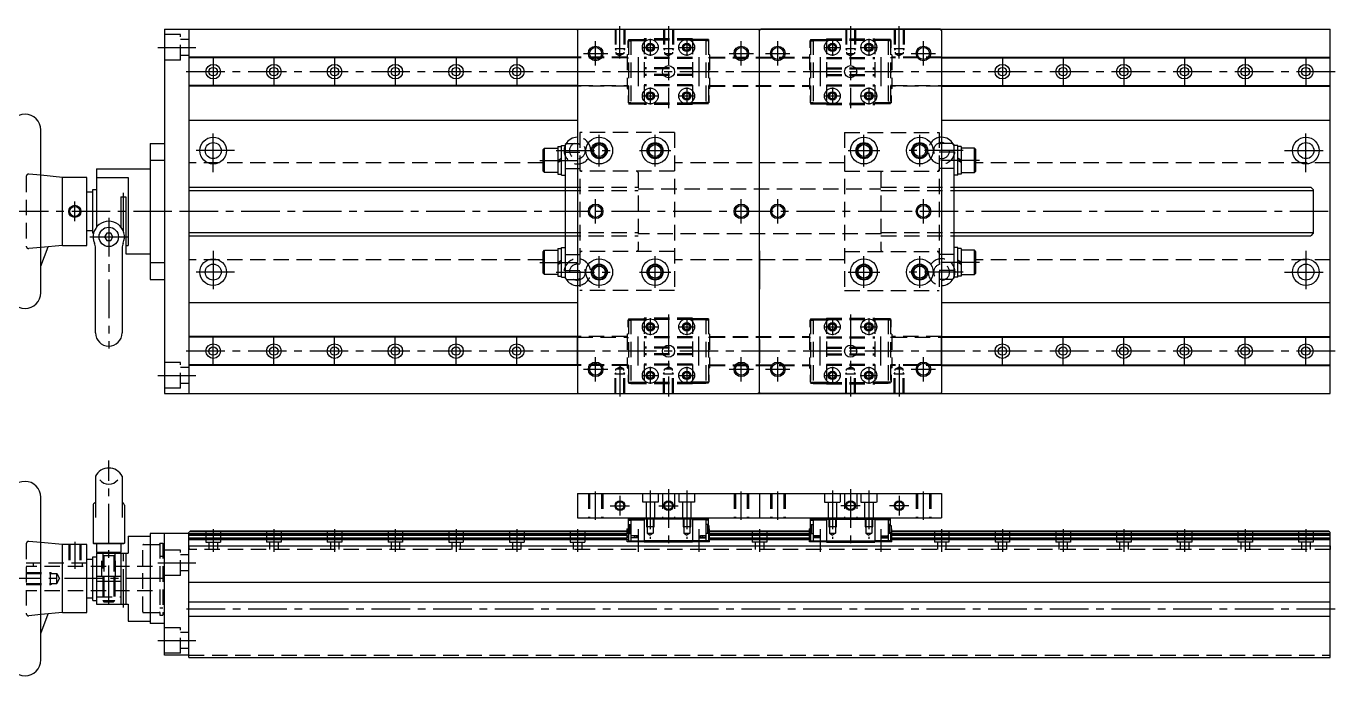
# Model space of a CAD drawing. Extents: x -2 to 820, y -8 to 277.
# Drawn here: x 281 to 820, y 10 to 277 of the extents above; entities that cross this region are included whole.
import ezdxf

# ---------------------------------------------------------------- set-up
doc = ezdxf.new("R2010")
doc.units = 0
doc.header["$LTSCALE"] = 0.5
doc.linetypes.add('CENTER', pattern=[50.8, 31.75, -6.35, 6.35, -6.35])
doc.linetypes.add('DASHED', pattern=[19.05, 12.7, -6.35])
for name, color, linetype in [('MSM_CENTER', 1, 'CENTER'), ('MSM_CONTINUOUS', 7, 'CONTINUOUS'), ('MSM_DASHED', 4, 'DASHED'), ('MSM_NARROW', 5, 'CONTINUOUS')]:
    doc.layers.add(name, color=color, linetype=linetype)

msp = doc.modelspace()

# ---------------------------------------------------------------- linework, layer by layer
at = {"layer": 'MSM_CENTER'}
for p, q in [((525.1, 264.01), (525.1, 277.34)), ((545.1, 277.34), (545.1, 243.64)), ((620.1, 277.34), (620.1, 243.64)), ((640.1, 264.01), (640.1, 277.34)), ((515.1, 261.14), (515.1, 271.14)), ((537.6, 272.14), (537.6, 265.14)), ((552.6, 272.14), (552.6, 265.14)), ((575.1, 261.14), (575.1, 271.14)), ((590.1, 261.14), (590.1, 271.14)), ((612.6, 272.14), (612.6, 265.14)), ((627.6, 272.14), (627.6, 265.14)), ((650.1, 261.14), (650.1, 271.14)), ((334.76, 268.64), (350.49, 268.64)), ((357.6, 264.64), (357.6, 252.64)), ((382.6, 264.64), (382.6, 252.64)), ((407.6, 264.64), (407.6, 252.64)), ((432.6, 264.64), (432.6, 252.64)), ((457.6, 264.64), (457.6, 252.64)), ((482.6, 264.64), (482.6, 252.64)), ((507.6, 264.64), (507.6, 252.64)), ((510.1, 266.14), (520.1, 266.14)), ((532.6, 264.64), (532.6, 252.64)), ((534.1, 268.64), (541.1, 268.64)), ((549.1, 268.64), (556.1, 268.64)), ((557.6, 264.64), (557.6, 252.64)), ((570.1, 266.14), (580.1, 266.14)), ((585.1, 266.14), (595.1, 266.14)), ((607.6, 264.64), (607.6, 252.64)), ((609.1, 268.64), (616.1, 268.64)), ((624.1, 268.64), (631.1, 268.64)), ((632.6, 264.64), (632.6, 252.64)), ((645.1, 266.14), (655.1, 266.14)), ((657.6, 264.64), (657.6, 252.64)), ((682.6, 264.64), (682.6, 252.64)), ((707.6, 264.64), (707.6, 252.64)), ((732.6, 264.64), (732.6, 252.64)), ((757.6, 264.64), (757.6, 252.64)), ((782.6, 264.64), (782.6, 252.64)), ((807.6, 264.64), (807.6, 252.64)), ((582.6, 253.84), (582.6, 263.44)), ((819.61, 258.64), (343.56, 258.64)), ((534.1, 248.64), (541.1, 248.64)), ((537.6, 252.14), (537.6, 245.14)), ((549.1, 248.64), (556.1, 248.64)), ((552.6, 252.14), (552.6, 245.14)), ((609.1, 248.64), (616.1, 248.64)), ((612.6, 252.14), (612.6, 245.14)), ((624.1, 248.64), (631.1, 248.64)), ((627.6, 252.14), (627.6, 245.14)), ((357.6, 217.34), (357.6, 234.94)), ((516.6, 219.64), (516.6, 232.64)), ((539.6, 219.64), (539.6, 232.64)), ((582.6, 217.34), (582.6, 234.94)), ((625.6, 219.64), (625.6, 232.64)), ((648.6, 219.64), (648.6, 232.64)), ((807.6, 217.34), (807.6, 234.94)), ((366.4, 226.14), (348.8, 226.14)), ((492.08, 222.14), (510.6, 222.14)), ((498.8, 226.14), (523.1, 226.14)), ((533.1, 226.14), (546.1, 226.14)), ((619.1, 226.14), (632.1, 226.14)), ((666.4, 226.14), (642.1, 226.14)), ((673.12, 222.14), (654.6, 222.14)), ((798.8, 226.14), (816.4, 226.14)), ((300.6, 197.14), (300.6, 205.14)), ((320.6, 192.99), (320.6, 208.81)), ((515.1, 196.14), (515.1, 206.14)), ((575.1, 196.14), (575.1, 206.14)), ((590.1, 196.14), (590.1, 206.14)), ((650.1, 196.14), (650.1, 206.14)), ((340.6, 201.14), (247.79, 201.14)), ((816.84, 201.14), (336.1, 201.14)), ((314.6, 198.47), (314.6, 144.76)), ((306.76, 190.64), (322.43, 190.64)), ((357.6, 184.94), (357.6, 167.34)), ((582.6, 184.94), (582.6, 167.34)), ((807.6, 184.94), (807.6, 167.34)), ((492.08, 180.14), (510.6, 180.14)), ((516.6, 169.64), (516.6, 182.64)), ((539.6, 169.64), (539.6, 182.64)), ((625.6, 169.64), (625.6, 182.64)), ((648.6, 169.64), (648.6, 182.64)), ((673.12, 180.14), (654.6, 180.14)), ((366.4, 176.14), (348.8, 176.14)), ((498.8, 176.14), (523.1, 176.14)), ((533.1, 176.14), (546.1, 176.14)), ((619.1, 176.14), (632.1, 176.14)), ((666.4, 176.14), (642.1, 176.14)), ((798.8, 176.14), (816.4, 176.14)), ((537.6, 157.14), (537.6, 150.14)), ((545.1, 158.64), (545.1, 124.93)), ((552.6, 157.14), (552.6, 150.14)), ((612.6, 157.14), (612.6, 150.14)), ((620.1, 158.64), (620.1, 124.93)), ((627.6, 157.14), (627.6, 150.14)), ((534.1, 153.64), (541.1, 153.64)), ((549.1, 153.64), (556.1, 153.64)), ((609.1, 153.64), (616.1, 153.64)), ((624.1, 153.64), (631.1, 153.64)), ((357.6, 137.64), (357.6, 149.64)), ((382.6, 137.64), (382.6, 149.64)), ((407.6, 137.64), (407.6, 149.64)), ((432.6, 137.64), (432.6, 149.64)), ((457.6, 137.64), (457.6, 149.64)), ((482.6, 137.64), (482.6, 149.64)), ((507.6, 137.64), (507.6, 149.64)), ((532.6, 137.64), (532.6, 149.64)), ((557.6, 137.64), (557.6, 149.64)), ((582.6, 148.44), (582.6, 138.84)), ((607.6, 137.64), (607.6, 149.64)), ((632.6, 137.64), (632.6, 149.64)), ((657.6, 137.64), (657.6, 149.64)), ((682.6, 137.64), (682.6, 149.64)), ((707.6, 137.64), (707.6, 149.64)), ((732.6, 137.64), (732.6, 149.64)), ((757.6, 137.64), (757.6, 149.64)), ((782.6, 137.64), (782.6, 149.64)), ((807.6, 137.64), (807.6, 149.64)), ((819.61, 143.64), (343.56, 143.64)), ((515.1, 131.14), (515.1, 141.14)), ((575.1, 131.14), (575.1, 141.14)), ((590.1, 131.14), (590.1, 141.14)), ((650.1, 131.14), (650.1, 141.14)), ((510.1, 136.14), (520.1, 136.14)), ((525.1, 138.27), (525.1, 124.93)), ((537.6, 137.14), (537.6, 130.14)), ((552.6, 137.14), (552.6, 130.14)), ((570.1, 136.14), (580.1, 136.14)), ((585.1, 136.14), (595.1, 136.14)), ((612.6, 137.14), (612.6, 130.14)), ((627.6, 137.14), (627.6, 130.14)), ((640.1, 138.27), (640.1, 124.93)), ((645.1, 136.14), (655.1, 136.14)), ((334.76, 133.64), (350.49, 133.64)), ((534.1, 133.64), (541.1, 133.64)), ((549.1, 133.64), (556.1, 133.64)), ((609.1, 133.64), (616.1, 133.64)), ((624.1, 133.64), (631.1, 133.64)), ((314.6, 39.5), (314.6, 98.6)), ((545.1, 86.75), (545.1, 63.5)), ((620.1, 86.75), (620.1, 63.5)), ((515.1, 74.12), (515.1, 85.88)), ((525.1, 84), (525.1, 76)), ((537.6, 86.23), (537.6, 66.42)), ((552.6, 86.23), (552.6, 66.42)), ((575.1, 74.12), (575.1, 85.88)), ((590.1, 74.12), (590.1, 85.88)), ((612.6, 86.23), (612.6, 66.42)), ((627.6, 86.23), (627.6, 66.42)), ((640.1, 84), (640.1, 76)), ((650.1, 74.12), (650.1, 85.88)), ((521.1, 80), (529.1, 80)), ((541.1, 80), (549.1, 80)), ((624.1, 80), (616.1, 80)), ((644.1, 80), (636.1, 80)), ((357.6, 70.32), (357.6, 60.98)), ((382.6, 70.32), (382.6, 60.98)), ((407.6, 70.32), (407.6, 60.98)), ((432.6, 70.32), (432.6, 60.98)), ((457.6, 70.32), (457.6, 60.98)), ((482.6, 70.32), (482.6, 60.98)), ((507.6, 70.32), (507.6, 60.98)), ((532.6, 70.32), (532.6, 60.98)), ((557.6, 70.32), (557.6, 60.98)), ((582.6, 70.32), (582.6, 60.98)), ((607.6, 70.32), (607.6, 60.98)), ((632.6, 70.32), (632.6, 60.98)), ((657.6, 70.32), (657.6, 60.98)), ((682.6, 70.32), (682.6, 60.98)), ((707.6, 70.32), (707.6, 60.98)), ((732.6, 70.32), (732.6, 60.98)), ((757.6, 70.32), (757.6, 60.98)), ((782.6, 70.32), (782.6, 60.98)), ((807.6, 70.32), (807.6, 60.98)), ((300.6, 65.11), (300.6, 53.98)), ((320.6, 38.07), (320.6, 61.95)), ((334.76, 56.5), (350.49, 56.5)), ((337.6, 50), (270.6, 50)), ((346.6, 37.5), (820.33, 37.5)), ((334.76, 24.5), (350.49, 24.5))]:
    msp.add_line(p, q, dxfattribs=at)
at = {"layer": 'MSM_CONTINUOUS'}
for p, q in [((337.6, 276.14), (817.6, 276.14)), ((337.6, 276.14), (337.6, 126.14)), ((347.6, 276.14), (347.6, 126.14)), ((507.6, 275.64), (508.1, 276.14)), ((507.6, 275.64), (507.6, 126.64)), ((508.1, 276.14), (582.1, 276.14)), ((582.6, 275.64), (582.1, 276.14)), ((582.6, 275.64), (583.1, 276.14)), ((582.6, 126.64), (582.6, 275.64)), ((657.1, 276.14), (583.1, 276.14)), ((657.6, 275.64), (657.1, 276.14)), ((657.6, 275.64), (657.6, 126.64)), ((817.6, 126.14), (817.6, 276.14)), ((507.6, 264.64), (347.6, 264.64)), ((657.6, 264.64), (817.6, 264.64)), ((507.6, 264.34), (347.6, 264.34)), ((657.6, 264.34), (817.6, 264.34)), ((507.6, 252.94), (347.6, 252.94)), ((507.6, 252.64), (347.6, 252.64)), ((657.6, 252.94), (817.6, 252.94)), ((657.6, 252.64), (817.6, 252.64)), ((347.6, 238.64), (507.6, 238.64)), ((657.6, 238.64), (817.6, 238.64)), ((286.6, 167.64), (286.6, 234.64)), ((331.6, 229.14), (337.6, 229.14)), ((331.6, 229.14), (331.6, 173.14)), ((493.5, 226.54), (494.1, 227.14)), ((494.1, 227.14), (499.5, 227.14)), ((494.1, 217.14), (494.1, 227.14)), ((499.5, 227.84), (501, 227.84)), ((499.5, 227.84), (499.5, 216.44)), ((501, 216.04), (501, 228.24)), ((501, 228.24), (502.6, 228.24)), ((503.1, 229.14), (502.6, 228.64)), ((502.6, 228.64), (502.6, 173.64)), ((503.1, 229.14), (507.6, 229.14)), ((662.1, 229.14), (657.6, 229.14)), ((662.1, 229.14), (662.6, 228.64)), ((662.6, 228.64), (662.6, 173.64)), ((664.2, 228.24), (662.6, 228.24)), ((664.2, 216.04), (664.2, 228.24)), ((665.7, 227.84), (664.2, 227.84)), ((665.7, 227.84), (665.7, 216.44)), ((671.1, 227.14), (665.7, 227.14)), ((671.7, 226.54), (671.1, 227.14)), ((671.1, 217.14), (671.1, 227.14)), ((331.6, 222.16), (337.6, 222.16)), ((493.5, 217.74), (493.5, 226.54)), ((499.5, 222.14), (501, 223)), ((499.5, 221.27), (501, 222.14)), ((665.7, 222.14), (664.2, 223)), ((665.7, 221.27), (664.2, 222.14)), ((671.7, 217.74), (671.7, 226.54)), ((295.6, 215.14), (286.6, 215.98)), ((309.6, 218.64), (309.6, 194.7)), ((309.6, 218.64), (331.6, 218.64)), ((494.1, 217.14), (493.5, 217.74)), ((499.5, 217.14), (494.1, 217.14)), ((499.5, 216.44), (501, 216.44)), ((501, 216.04), (502.6, 216.04)), ((664.2, 216.04), (662.6, 216.04)), ((665.7, 216.44), (664.2, 216.44)), ((665.7, 217.14), (671.1, 217.14)), ((671.1, 217.14), (671.7, 217.74)), ((295.6, 187.14), (295.6, 215.14)), ((305.6, 215.14), (295.6, 215.14)), ((305.6, 187.14), (305.6, 215.14)), ((309.6, 215.14), (322.6, 215.14)), ((322.6, 215.14), (322.6, 187.14)), ((347.6, 211.14), (502.6, 211.14)), ((662.6, 211.14), (809.6, 211.14)), ((809.6, 211.14), (810.6, 210.14)), ((305.6, 209.14), (308.1, 209.14)), ((308.1, 192.14), (308.1, 210.14)), ((308.1, 210.14), (309.6, 210.14)), ((319.6, 207.14), (319.6, 194.7)), ((319.6, 207.14), (321.6, 207.14)), ((321.6, 207.14), (321.6, 183.64)), ((810.6, 210.14), (810.6, 192.14)), ((308.1, 193.14), (305.6, 193.14)), ((308.1, 192.14), (308.33, 192.14)), ((313.73, 192.14), (312.86, 190.64)), ((312.86, 190.64), (313.73, 189.14)), ((315.46, 192.14), (313.73, 192.14)), ((313.73, 189.14), (315.46, 189.14)), ((316.33, 190.64), (315.46, 192.14)), ((315.46, 189.14), (316.33, 190.64)), ((347.6, 191.14), (502.6, 191.14)), ((662.6, 191.14), (809.6, 191.14)), ((810.6, 192.14), (809.6, 191.14)), ((295.6, 187.14), (286.6, 186.3)), ((286.6, 178.53), (289.6, 186.58)), ((295.6, 187.14), (305.6, 187.14)), ((309.09, 151.14), (309.09, 186.1)), ((320.1, 186.1), (320.1, 151.14)), ((321.6, 187.14), (322.6, 187.14)), ((321.6, 183.64), (331.6, 183.64)), ((493.5, 184.54), (494.1, 185.14)), ((493.5, 175.74), (493.5, 184.54)), ((494.1, 185.14), (499.5, 185.14)), ((494.1, 175.14), (494.1, 185.14)), ((499.5, 185.84), (501, 185.84)), ((499.5, 185.84), (499.5, 174.44)), ((501, 174.04), (501, 186.24)), ((501, 186.24), (502.6, 186.24)), ((664.2, 186.24), (662.6, 186.24)), ((664.2, 174.04), (664.2, 186.24)), ((665.7, 185.84), (664.2, 185.84)), ((665.7, 185.84), (665.7, 174.44)), ((671.1, 185.14), (665.7, 185.14)), ((671.7, 184.54), (671.1, 185.14)), ((671.1, 175.14), (671.1, 185.14)), ((671.7, 175.74), (671.7, 184.54)), ((331.6, 180.12), (337.6, 180.12)), ((499.5, 180.14), (501, 181)), ((499.5, 179.27), (501, 180.14)), ((665.7, 180.14), (664.2, 181)), ((665.7, 179.27), (664.2, 180.14)), ((331.6, 173.14), (337.6, 173.14)), ((494.1, 175.14), (493.5, 175.74)), ((499.5, 175.14), (494.1, 175.14)), ((499.5, 174.44), (501, 174.44)), ((501, 174.04), (502.6, 174.04)), ((503.1, 173.14), (502.6, 173.64)), ((503.1, 173.14), (507.6, 173.14)), ((662.1, 173.14), (657.6, 173.14)), ((662.1, 173.14), (662.6, 173.64)), ((664.2, 174.04), (662.6, 174.04)), ((665.7, 174.44), (664.2, 174.44)), ((665.7, 175.14), (671.1, 175.14)), ((671.1, 175.14), (671.7, 175.74)), ((347.6, 163.64), (507.6, 163.64)), ((657.6, 163.64), (817.6, 163.64)), ((507.6, 149.64), (347.6, 149.64)), ((507.6, 149.34), (347.6, 149.34)), ((657.6, 149.64), (817.6, 149.64)), ((657.6, 149.34), (817.6, 149.34)), ((507.6, 137.94), (347.6, 137.94)), ((507.6, 137.64), (347.6, 137.64)), ((657.6, 137.94), (817.6, 137.94)), ((657.6, 137.64), (817.6, 137.64)), ((337.6, 126.14), (817.6, 126.14)), ((507.6, 126.64), (508.1, 126.14)), ((508.1, 126.14), (582.1, 126.14)), ((582.6, 126.64), (582.1, 126.14)), ((582.6, 126.64), (583.1, 126.14)), ((657.1, 126.14), (583.1, 126.14)), ((657.6, 126.64), (657.1, 126.14)), ((309.09, 92.15), (309.09, 75.17)), ((320.1, 92.15), (320.1, 75.17)), ((286.6, 16.5), (286.6, 83.5)), ((308.88, 81.13), (309.09, 81.19)), ((320.31, 81.13), (320.1, 81.19)), ((507.6, 85), (507.6, 75)), ((507.6, 85), (657.6, 85)), ((582.6, 85), (582.6, 75)), ((657.6, 85), (657.6, 75)), ((308.15, 80.17), (308.15, 64.59)), ((321.04, 80.17), (321.04, 64.59)), ((507.6, 75), (657.6, 75)), ((528.15, 70.43), (528.45, 70.61)), ((528.15, 65.1), (528.15, 70.43)), ((528.45, 71.9), (528.45, 68.9)), ((529.05, 71.9), (528.45, 71.9)), ((528.65, 71.9), (528.65, 74.6)), ((528.65, 74.6), (529.65, 74.6)), ((528.65, 74.1), (529.65, 74.1)), ((528.65, 72.2), (529.65, 72.2)), ((529.05, 72.2), (529.05, 68.6)), ((529.65, 74.7), (529.65, 65.1)), ((529.65, 74.7), (535.15, 74.7)), ((529.65, 74.2), (535.15, 74.2)), ((535.15, 75), (535.15, 65)), ((555.05, 74.5), (535.15, 74.5)), ((555.05, 75), (555.05, 65)), ((560.55, 74.7), (555.05, 74.7)), ((560.55, 74.2), (555.05, 74.2)), ((560.55, 74.7), (560.55, 65.1)), ((561.55, 74.6), (560.55, 74.6)), ((561.55, 74.1), (560.55, 74.1)), ((561.55, 72.2), (560.55, 72.2)), ((561.15, 72.2), (561.15, 68.6)), ((561.75, 71.9), (561.15, 71.9)), ((561.55, 71.9), (561.55, 74.6)), ((561.75, 71.9), (561.75, 68.9)), ((562.05, 70.43), (561.75, 70.61)), ((562.05, 65.1), (562.05, 70.43)), ((603.15, 70.43), (603.45, 70.61)), ((603.15, 65.1), (603.15, 70.43)), ((603.45, 71.9), (604.05, 71.9)), ((603.45, 71.9), (603.45, 68.9)), ((603.65, 71.9), (603.65, 74.6)), ((603.65, 74.6), (604.65, 74.6)), ((603.65, 74.1), (604.65, 74.1)), ((603.65, 72.2), (604.65, 72.2)), ((604.05, 72.2), (604.05, 68.6)), ((604.65, 74.7), (604.65, 65.1)), ((604.65, 74.7), (610.15, 74.7)), ((604.65, 74.2), (610.15, 74.2)), ((610.15, 75), (610.15, 65)), ((610.15, 74.5), (630.05, 74.5)), ((630.05, 75), (630.05, 65)), ((635.55, 74.7), (630.05, 74.7)), ((635.55, 74.2), (630.05, 74.2)), ((635.55, 74.7), (635.55, 65.1)), ((636.55, 74.6), (635.55, 74.6)), ((636.55, 74.1), (635.55, 74.1)), ((636.55, 72.2), (635.55, 72.2)), ((636.15, 72.2), (636.15, 68.6)), ((636.15, 71.9), (636.75, 71.9)), ((636.55, 71.9), (636.55, 74.6)), ((636.75, 71.9), (636.75, 68.9)), ((637.05, 70.43), (636.75, 70.61)), ((637.05, 65.1), (637.05, 70.43)), ((295.6, 64), (286.6, 64.84)), ((322.6, 67.5), (331.6, 67.5)), ((322.6, 67.5), (322.6, 60.5)), ((331.6, 68.5), (331.6, 31.5)), ((347.6, 68.5), (331.6, 68.5)), ((337.6, 18.5), (337.6, 68.5)), ((348.1, 69.5), (347.6, 69)), ((347.6, 17.5), (347.6, 69)), ((528.15, 68.46), (347.6, 68.46)), ((528.15, 68.25), (347.6, 68.25)), ((528.15, 67.7), (347.6, 67.7)), ((528.15, 66.7), (347.6, 66.7)), ((528.15, 66.15), (347.6, 66.15)), ((528.15, 65.94), (347.6, 65.94)), ((528.15, 69.2), (347.8, 69.2)), ((528.15, 69.5), (348.1, 69.5)), ((528.15, 69.13), (528.45, 69.13)), ((528.65, 68.51), (528.15, 68.51)), ((528.65, 67.38), (528.15, 67.64)), ((528.65, 67.29), (528.15, 67.55)), ((528.65, 67.11), (528.15, 66.85)), ((528.65, 67.02), (528.15, 66.76)), ((528.65, 65.89), (528.15, 65.89)), ((535.15, 65.1), (528.15, 65.1)), ((528.45, 68.9), (529.05, 68.9)), ((528.65, 68.9), (528.65, 65.1)), ((528.65, 68.6), (529.65, 68.6)), ((528.65, 67.11), (528.65, 67.11)), ((528.65, 65.6), (535.15, 65.6)), ((532.35, 67.6), (529.65, 67.6)), ((532.35, 66.8), (529.65, 66.8)), ((531.85, 67.55), (530, 67.55)), ((530, 66.85), (531.85, 66.85)), ((530.45, 67.55), (530.45, 67.6)), ((530.45, 66.8), (530.45, 66.85)), ((530.91, 67.55), (530.91, 67.6)), ((530.91, 66.8), (530.91, 66.85)), ((531.05, 66.85), (531.05, 67.55)), ((531.85, 66.85), (531.85, 67.55)), ((532.35, 66.8), (532.35, 67.6)), ((555.05, 65.5), (535.15, 65.5)), ((555.05, 65), (535.15, 65)), ((561.55, 65.6), (555.05, 65.6)), ((562.05, 65.1), (555.05, 65.1)), ((557.85, 67.6), (560.55, 67.6)), ((557.85, 66.8), (557.85, 67.6)), ((557.85, 66.8), (560.55, 66.8)), ((560.2, 67.55), (558.35, 67.55)), ((558.35, 67.55), (558.35, 66.85)), ((558.35, 66.85), (560.2, 66.85)), ((559.15, 67.55), (559.15, 66.85)), ((559.29, 67.55), (559.29, 67.6)), ((559.29, 66.8), (559.29, 66.85)), ((559.75, 67.55), (559.75, 67.6)), ((559.75, 66.8), (559.75, 66.85)), ((561.55, 68.6), (560.55, 68.6)), ((561.15, 68.9), (561.75, 68.9)), ((561.55, 68.9), (561.55, 65.1)), ((561.55, 68.51), (562.05, 68.51)), ((561.55, 67.38), (562.05, 67.64)), ((561.55, 67.29), (562.05, 67.55)), ((561.55, 67.11), (562.05, 66.85)), ((561.55, 67.11), (561.55, 67.11)), ((561.55, 67.02), (562.05, 66.76)), ((561.55, 65.89), (562.05, 65.89)), ((562.05, 69.13), (561.75, 69.13)), ((603.15, 69.5), (562.05, 69.5)), ((603.15, 69.2), (562.05, 69.2)), ((603.15, 68.46), (562.05, 68.46)), ((603.15, 68.25), (562.05, 68.25)), ((603.15, 67.7), (562.05, 67.7)), ((603.15, 66.7), (562.05, 66.7)), ((603.15, 66.15), (562.05, 66.15)), ((603.15, 65.94), (562.05, 65.94)), ((603.15, 69.13), (603.45, 69.13)), ((603.65, 68.51), (603.15, 68.51)), ((603.65, 67.38), (603.15, 67.64)), ((603.65, 67.29), (603.15, 67.55)), ((603.65, 67.11), (603.15, 66.85)), ((603.65, 67.02), (603.15, 66.76)), ((603.65, 65.89), (603.15, 65.89)), ((610.15, 65.1), (603.15, 65.1)), ((604.05, 68.9), (603.45, 68.9)), ((603.65, 68.9), (603.65, 65.1)), ((603.65, 68.6), (604.65, 68.6)), ((603.65, 67.11), (603.65, 67.11)), ((603.65, 65.6), (610.15, 65.6)), ((607.35, 67.6), (604.65, 67.6)), ((607.35, 66.8), (604.65, 66.8)), ((605, 67.55), (606.85, 67.55)), ((606.85, 66.85), (605, 66.85)), ((605.45, 67.55), (605.45, 67.6)), ((605.45, 66.8), (605.45, 66.85)), ((605.91, 67.55), (605.91, 67.6)), ((605.91, 66.8), (605.91, 66.85)), ((606.05, 67.55), (606.05, 66.85)), ((606.85, 67.55), (606.85, 66.85)), ((607.35, 66.8), (607.35, 67.6)), ((610.15, 65.5), (630.05, 65.5)), ((610.15, 65), (630.05, 65)), ((636.55, 65.6), (630.05, 65.6)), ((637.05, 65.1), (630.05, 65.1)), ((632.85, 67.6), (635.55, 67.6)), ((632.85, 66.8), (632.85, 67.6)), ((632.85, 66.8), (635.55, 66.8)), ((633.35, 66.85), (633.35, 67.55)), ((633.35, 67.55), (635.2, 67.55)), ((635.2, 66.85), (633.35, 66.85)), ((634.15, 66.85), (634.15, 67.55)), ((634.29, 67.55), (634.29, 67.6)), ((634.29, 66.8), (634.29, 66.85)), ((634.75, 67.55), (634.75, 67.6)), ((634.75, 66.8), (634.75, 66.85)), ((636.55, 68.6), (635.55, 68.6)), ((636.75, 68.9), (636.15, 68.9)), ((636.55, 68.9), (636.55, 65.1)), ((636.55, 68.51), (637.05, 68.51)), ((636.55, 67.38), (637.05, 67.64)), ((636.55, 67.29), (637.05, 67.55)), ((636.55, 67.11), (636.55, 67.11)), ((636.55, 67.11), (637.05, 66.85)), ((636.55, 67.02), (637.05, 66.76)), ((636.55, 65.89), (637.05, 65.89)), ((637.05, 69.13), (636.75, 69.13)), ((817.1, 69.5), (637.05, 69.5)), ((817.4, 69.2), (637.05, 69.2)), ((817.6, 68.46), (637.05, 68.46)), ((817.6, 68.25), (637.05, 68.25)), ((817.6, 67.7), (637.05, 67.7)), ((817.6, 66.7), (637.05, 66.7)), ((817.6, 66.15), (637.05, 66.15)), ((817.6, 65.94), (637.05, 65.94)), ((817.1, 69.5), (817.6, 69)), ((817.6, 17.5), (817.6, 69)), ((295.6, 36), (295.6, 64)), ((305.6, 64), (295.6, 64)), ((305.6, 36), (305.6, 64)), ((308.15, 64.59), (308.35, 64.5)), ((308.15, 64.59), (321.04, 64.59)), ((308.35, 64.5), (320.84, 64.5)), ((309.6, 64.5), (309.6, 60.87)), ((309.6, 60.87), (319.6, 60.87)), ((309.96, 60.5), (309.6, 60.87)), ((309.6, 60.5), (309.6, 39.5)), ((309.6, 60.5), (322.6, 60.5)), ((319.23, 60.5), (319.6, 60.87)), ((319.6, 64.5), (319.6, 60.87)), ((319.6, 60.5), (319.6, 39.5)), ((321.04, 64.59), (320.84, 64.5)), ((321.6, 60.5), (321.6, 39.5)), ((347.6, 63.5), (817.6, 63.5)), ((305.6, 58), (308.1, 58)), ((308.1, 41), (308.1, 59)), ((308.1, 59), (309.6, 59)), ((309.6, 51), (319.6, 51)), ((309.6, 49), (319.6, 49)), ((312.1, 51), (312.1, 49)), ((317.1, 51), (317.1, 49)), ((347.6, 48.5), (817.6, 48.5)), ((308.1, 42), (305.6, 42)), ((308.1, 41), (309.6, 41)), ((309.6, 39.5), (322.6, 39.5)), ((322.6, 39.5), (322.6, 32.5)), ((347.6, 40.5), (817.6, 40.5)), ((295.6, 36), (286.6, 35.16)), ((286.6, 27.39), (289.6, 35.44)), ((295.6, 36), (305.6, 36)), ((322.6, 32.5), (331.6, 32.5)), ((347.6, 34.5), (817.6, 34.5)), ((337.6, 31.5), (331.6, 31.5)), ((347.6, 18.5), (337.6, 18.5)), ((347.6, 17.5), (817.6, 17.5))]:
    msp.add_line(p, q, dxfattribs=at)
for centre, radius in [((537.6, 268.64), 3.25), ((537.6, 268.64), 1.75), ((537.6, 268.64), 1.23), ((552.6, 268.64), 3.25), ((552.6, 268.64), 1.75), ((552.6, 268.64), 1.23), ((612.6, 268.64), 3.25), ((612.6, 268.64), 1.75), ((612.6, 268.64), 1.23), ((627.6, 268.64), 3.25), ((627.6, 268.64), 1.75), ((627.6, 268.64), 1.23), ((515.1, 266.14), 2.46), ((575.1, 266.14), 2.46), ((590.1, 266.14), 2.46), ((650.1, 266.14), 2.46), ((357.6, 258.64), 3), ((357.6, 258.64), 1.75), ((382.6, 258.64), 3), ((382.6, 258.64), 1.75), ((407.6, 258.64), 3), ((407.6, 258.64), 1.75), ((432.6, 258.64), 3), ((432.6, 258.64), 1.75), ((457.6, 258.64), 3), ((457.6, 258.64), 1.75), ((482.6, 258.64), 3), ((482.6, 258.64), 1.75), ((545.1, 258.64), 2.5), ((620.1, 258.64), 2.5), ((682.6, 258.64), 3), ((682.6, 258.64), 1.75), ((707.6, 258.64), 3), ((707.6, 258.64), 1.75), ((732.6, 258.64), 3), ((732.6, 258.64), 1.75), ((757.6, 258.64), 3), ((757.6, 258.64), 1.75), ((782.6, 258.64), 3), ((782.6, 258.64), 1.75), ((807.6, 258.64), 3), ((807.6, 258.64), 1.75), ((537.6, 248.64), 3.25), ((537.6, 248.64), 1.75), ((537.6, 248.64), 1.23), ((552.6, 248.64), 3.25), ((552.6, 248.64), 1.75), ((552.6, 248.64), 1.23), ((612.6, 248.64), 3.25), ((612.6, 248.64), 1.75), ((612.6, 248.64), 1.23), ((627.6, 248.64), 3.25), ((627.6, 248.64), 1.75), ((627.6, 248.64), 1.23), ((357.6, 226.14), 5.5), ((357.6, 226.14), 3.3), ((516.6, 226.14), 5.5), ((516.6, 226.14), 3.3), ((516.6, 226.14), 2.46), ((539.6, 226.14), 5.5), ((539.6, 226.14), 3.3), ((539.6, 226.14), 2.46), ((625.6, 226.14), 5.5), ((625.6, 226.14), 3.3), ((625.6, 226.14), 2.46), ((648.6, 226.14), 5.5), ((648.6, 226.14), 3.3), ((648.6, 226.14), 2.46), ((807.6, 226.14), 5.5), ((807.6, 226.14), 3.3), ((300.6, 201.14), 2.07), ((515.1, 201.14), 2.46), ((575.1, 201.14), 2.46), ((590.1, 201.14), 2.46), ((650.1, 201.14), 2.46), ((314.6, 190.64), 4), ((357.6, 176.14), 5.5), ((357.6, 176.14), 3.3), ((516.6, 176.14), 5.5), ((516.6, 176.14), 3.3), ((516.6, 176.14), 2.46), ((539.6, 176.14), 5.5), ((539.6, 176.14), 3.3), ((539.6, 176.14), 2.46), ((625.6, 176.14), 5.5), ((625.6, 176.14), 3.3), ((625.6, 176.14), 2.46), ((648.6, 176.14), 5.5), ((648.6, 176.14), 3.3), ((648.6, 176.14), 2.46), ((807.6, 176.14), 5.5), ((807.6, 176.14), 3.3), ((537.6, 153.64), 3.25), ((552.6, 153.64), 3.25), ((612.6, 153.64), 3.25), ((627.6, 153.64), 3.25), ((537.6, 153.64), 1.75), ((537.6, 153.64), 1.23), ((552.6, 153.64), 1.75), ((552.6, 153.64), 1.23), ((612.6, 153.64), 1.75), ((612.6, 153.64), 1.23), ((627.6, 153.64), 1.75), ((627.6, 153.64), 1.23), ((357.6, 143.64), 3), ((382.6, 143.64), 3), ((407.6, 143.64), 3), ((432.6, 143.64), 3), ((457.6, 143.64), 3), ((482.6, 143.64), 3), ((545.1, 143.64), 2.5), ((620.1, 143.64), 2.5), ((682.6, 143.64), 3), ((707.6, 143.64), 3), ((732.6, 143.64), 3), ((757.6, 143.64), 3), ((782.6, 143.64), 3), ((807.6, 143.64), 3), ((357.6, 143.64), 1.75), ((382.6, 143.64), 1.75), ((407.6, 143.64), 1.75), ((432.6, 143.64), 1.75), ((457.6, 143.64), 1.75), ((482.6, 143.64), 1.75), ((682.6, 143.64), 1.75), ((707.6, 143.64), 1.75), ((732.6, 143.64), 1.75), ((757.6, 143.64), 1.75), ((782.6, 143.64), 1.75), ((807.6, 143.64), 1.75), ((515.1, 136.14), 2.46), ((537.6, 133.64), 3.25), ((537.6, 133.64), 1.75), ((552.6, 133.64), 3.25), ((552.6, 133.64), 1.75), ((575.1, 136.14), 2.46), ((590.1, 136.14), 2.46), ((612.6, 133.64), 3.25), ((612.6, 133.64), 1.75), ((627.6, 133.64), 3.25), ((627.6, 133.64), 1.75), ((650.1, 136.14), 2.46), ((537.6, 133.64), 1.23), ((552.6, 133.64), 1.23), ((612.6, 133.64), 1.23), ((627.6, 133.64), 1.23), ((525.1, 80), 1.62), ((545.1, 80), 1.62), ((620.1, 80), 1.62), ((640.1, 80), 1.62)]:
    msp.add_circle(centre, radius, dxfattribs=at)
for centre, radius, start, end in [((280.1, 234.64), 6.5, 0, 180), ((507.6, 226.14), 5.5, 155.38, 157.5536), ((507.6, 226.14), 5.5, 90, 150.3695), ((657.6, 226.14), 5.5, 29.6305, 90), ((657.6, 226.14), 3.3, 65.38, 90), ((657.6, 226.14), 5.5, 22.4464, 24.62), ((314.6, 190.64), 6.44, 336.6341, 203.3659), ((304.09, 186.1), 5, 0, 23.3659), ((325.1, 186.1), 5, 156.6341, 180), ((507.6, 176.14), 5.5, 202.4464, 204.62), ((507.6, 176.14), 5.5, 209.6305, 270), ((507.6, 176.14), 3.3, 245.38, 270), ((657.6, 176.14), 5.5, 270, 330.3695), ((657.6, 176.14), 3.3, 270, 294.62), ((657.6, 176.14), 5.5, 335.38, 337.5536), ((280.1, 167.64), 6.5, 180, 0), ((314.6, 151.14), 5.5, 180, 0), ((314.6, 89.31), 6.2, 27.3186, 152.6814), ((280.1, 83.5), 6.5, 0, 180), ((314.6, 93.45), 4.6, 216.9899, 323.0101), ((309.15, 80.17), 1, 105.7247, 180), ((320.04, 80.17), 1, 0, 74.2753), ((530, 67.2), 0.35, 90, 270), ((560.2, 67.2), 0.35, 270, 90), ((605, 67.2), 0.35, 90, 270), ((635.2, 67.2), 0.35, 270, 90), ((280.1, 16.5), 6.5, 180, 0)]:
    msp.add_arc(centre, radius, start, end, dxfattribs=at)
at = {"layer": 'MSM_DASHED'}
for p, q in [((523.1, 276.14), (523.1, 268.14)), ((523.48, 276.14), (523.48, 266.07)), ((526.72, 276.14), (526.72, 266.07)), ((527.1, 276.14), (527.1, 268.14)), ((543.1, 276.14), (543.1, 268.14)), ((543.48, 276.14), (543.48, 266.07)), ((546.72, 276.14), (546.72, 266.07)), ((547.1, 276.14), (547.1, 268.14)), ((618.1, 276.14), (618.1, 268.14)), ((618.48, 276.14), (618.48, 266.07)), ((621.72, 276.14), (621.72, 266.07)), ((622.1, 276.14), (622.1, 268.14)), ((638.1, 276.14), (638.1, 268.14)), ((638.48, 276.14), (638.48, 266.07)), ((641.72, 276.14), (641.72, 266.07)), ((642.1, 276.14), (642.1, 268.14)), ((344.1, 273.89), (337.6, 273.89)), ((344.1, 263.39), (344.1, 273.89)), ((347.6, 271.94), (344.1, 271.94)), ((528.45, 268.44), (528.45, 271.44)), ((528.45, 271.44), (528.65, 271.44)), ((528.65, 271.89), (529.65, 271.89)), ((528.65, 271.89), (528.65, 245.39)), ((528.65, 271.39), (529.65, 271.39)), ((529.65, 271.94), (529.65, 245.34)), ((529.65, 271.94), (535.15, 271.94)), ((529.65, 271.44), (535.15, 271.44)), ((555.05, 272.14), (535.15, 272.14)), ((535.15, 272.14), (535.15, 245.14)), ((555.05, 271.64), (535.15, 271.64)), ((555.05, 272.14), (555.05, 245.14)), ((560.55, 271.94), (555.05, 271.94)), ((560.55, 271.44), (555.05, 271.44)), ((560.55, 271.94), (560.55, 245.34)), ((561.55, 271.89), (560.55, 271.89)), ((561.55, 271.39), (560.55, 271.39)), ((561.55, 271.89), (561.55, 245.39)), ((561.55, 271.44), (561.75, 271.44)), ((561.75, 268.44), (561.75, 271.44)), ((603.65, 271.44), (603.45, 271.44)), ((603.45, 268.44), (603.45, 271.44)), ((603.65, 271.89), (604.65, 271.89)), ((603.65, 271.89), (603.65, 245.39)), ((603.65, 271.39), (604.65, 271.39)), ((604.65, 271.94), (610.15, 271.94)), ((604.65, 271.94), (604.65, 245.34)), ((604.65, 271.44), (610.15, 271.44)), ((610.15, 272.14), (630.05, 272.14)), ((610.15, 272.14), (610.15, 245.14)), ((610.15, 271.64), (630.05, 271.64)), ((630.05, 272.14), (630.05, 245.14)), ((635.55, 271.94), (630.05, 271.94)), ((635.55, 271.44), (630.05, 271.44)), ((635.55, 271.94), (635.55, 245.34)), ((636.55, 271.89), (635.55, 271.89)), ((636.55, 271.39), (635.55, 271.39)), ((636.55, 271.89), (636.55, 245.39)), ((636.75, 271.44), (636.55, 271.44)), ((636.75, 268.44), (636.75, 271.44)), ((347.6, 265.34), (344.1, 265.34)), ((528.15, 264.64), (507.6, 264.64)), ((523.1, 268.14), (527.1, 268.14)), ((523.1, 268.14), (523.48, 267.48)), ((523.48, 266.07), (526.72, 266.07)), ((523.48, 266.07), (525.1, 265.14)), ((526.72, 266.07), (525.1, 265.14)), ((527.1, 268.14), (526.72, 267.48)), ((528.15, 265.57), (528.65, 265.87)), ((528.15, 265.57), (528.15, 251.71)), ((528.65, 268.44), (528.45, 268.44)), ((543.1, 268.14), (547.1, 268.14)), ((543.1, 268.14), (543.48, 267.48)), ((543.48, 266.07), (546.72, 266.07)), ((543.48, 266.07), (545.1, 265.14)), ((546.72, 266.07), (545.1, 265.14)), ((547.1, 268.14), (546.72, 267.48)), ((561.75, 268.44), (561.55, 268.44)), ((562.05, 265.57), (561.55, 265.87)), ((562.05, 265.57), (562.05, 251.71)), ((562.05, 264.64), (603.15, 264.64)), ((603.15, 265.57), (603.65, 265.87)), ((603.15, 265.57), (603.15, 251.71)), ((603.45, 268.44), (603.65, 268.44)), ((618.1, 268.14), (622.1, 268.14)), ((618.1, 268.14), (618.48, 267.48)), ((618.48, 266.07), (621.72, 266.07)), ((618.48, 266.07), (620.1, 265.14)), ((621.72, 266.07), (620.1, 265.14)), ((622.1, 268.14), (621.72, 267.48)), ((636.55, 268.44), (636.75, 268.44)), ((637.05, 265.57), (636.55, 265.87)), ((637.05, 265.57), (637.05, 251.71)), ((657.6, 264.64), (637.05, 264.64)), ((638.1, 268.14), (642.1, 268.14)), ((638.1, 268.14), (638.48, 267.48)), ((638.48, 266.07), (641.72, 266.07)), ((638.48, 266.07), (640.1, 265.14)), ((641.72, 266.07), (640.1, 265.14)), ((642.1, 268.14), (641.72, 267.48)), ((344.1, 263.39), (337.6, 263.39)), ((528.15, 264.34), (507.6, 264.34)), ((528.15, 264.27), (528.65, 264.27)), ((555.05, 264.44), (535.15, 264.44)), ((555.05, 264.04), (535.15, 264.04)), ((555.05, 260.24), (535.15, 260.24)), ((555.05, 259.84), (535.15, 259.84)), ((562.05, 264.27), (561.55, 264.27)), ((562.05, 264.34), (603.15, 264.34)), ((603.15, 264.27), (603.65, 264.27)), ((610.15, 264.44), (630.05, 264.44)), ((610.15, 264.04), (630.05, 264.04)), ((610.15, 260.24), (630.05, 260.24)), ((610.15, 259.84), (630.05, 259.84)), ((637.05, 264.27), (636.55, 264.27)), ((657.6, 264.34), (637.05, 264.34)), ((528.65, 258.64), (528.15, 258.64)), ((555.05, 257.44), (535.15, 257.44)), ((555.05, 257.04), (535.15, 257.04)), ((561.55, 258.64), (562.05, 258.64)), ((603.65, 258.64), (603.15, 258.64)), ((610.15, 257.44), (630.05, 257.44)), ((610.15, 257.04), (630.05, 257.04)), ((636.55, 258.64), (637.05, 258.64)), ((507.6, 252.94), (528.15, 252.94)), ((528.15, 252.64), (507.6, 252.64)), ((528.15, 253.01), (528.65, 253.01)), ((528.15, 251.71), (528.65, 251.41)), ((528.45, 248.84), (528.45, 245.84)), ((528.45, 248.84), (528.65, 248.84)), ((555.05, 253.24), (535.15, 253.24)), ((555.05, 252.84), (535.15, 252.84)), ((562.05, 253.01), (561.55, 253.01)), ((562.05, 251.71), (561.55, 251.41)), ((561.55, 248.84), (561.75, 248.84)), ((561.75, 248.84), (561.75, 245.84)), ((562.05, 252.94), (603.15, 252.94)), ((562.05, 252.64), (603.15, 252.64)), ((603.15, 253.01), (603.65, 253.01)), ((603.15, 251.71), (603.65, 251.41)), ((603.65, 248.84), (603.45, 248.84)), ((603.45, 248.84), (603.45, 245.84)), ((610.15, 253.24), (630.05, 253.24)), ((610.15, 252.84), (630.05, 252.84)), ((637.05, 253.01), (636.55, 253.01)), ((637.05, 251.71), (636.55, 251.41)), ((636.75, 248.84), (636.55, 248.84)), ((636.75, 248.84), (636.75, 245.84)), ((637.05, 252.94), (657.6, 252.94)), ((657.6, 252.64), (637.05, 252.64)), ((528.65, 245.84), (528.45, 245.84)), ((528.65, 245.89), (529.65, 245.89)), ((528.65, 245.39), (529.65, 245.39)), ((529.65, 245.84), (535.15, 245.84)), ((529.65, 245.34), (535.15, 245.34)), ((555.05, 245.64), (535.15, 245.64)), ((555.05, 245.14), (535.15, 245.14)), ((560.55, 245.84), (555.05, 245.84)), ((560.55, 245.34), (555.05, 245.34)), ((561.55, 245.89), (560.55, 245.89)), ((561.55, 245.39), (560.55, 245.39)), ((561.75, 245.84), (561.55, 245.84)), ((603.45, 245.84), (603.65, 245.84)), ((603.65, 245.89), (604.65, 245.89)), ((603.65, 245.39), (604.65, 245.39)), ((604.65, 245.84), (610.15, 245.84)), ((604.65, 245.34), (610.15, 245.34)), ((610.15, 245.64), (630.05, 245.64)), ((610.15, 245.14), (630.05, 245.14)), ((635.55, 245.84), (630.05, 245.84)), ((635.55, 245.34), (630.05, 245.34)), ((636.55, 245.89), (635.55, 245.89)), ((636.55, 245.39), (635.55, 245.39)), ((636.55, 245.84), (636.75, 245.84)), ((508.6, 233.64), (508.6, 168.64)), ((547.6, 233.64), (508.6, 233.64)), ((547.6, 233.64), (547.6, 168.64)), ((617.6, 233.64), (617.6, 168.64)), ((617.6, 233.64), (656.6, 233.64)), ((656.6, 233.64), (656.6, 168.64)), ((507.6, 229.14), (508.1, 229.14)), ((508.1, 229.14), (508.6, 228.64)), ((657.1, 229.14), (656.6, 228.64)), ((657.6, 229.14), (657.1, 229.14)), ((502.6, 225.44), (508.6, 225.44)), ((662.6, 225.44), (656.6, 225.44)), ((286.6, 215.98), (281.69, 216.44)), ((493.5, 221.14), (347.6, 221.14)), ((502.6, 218.84), (508.6, 218.84)), ((547.6, 217.64), (508.6, 217.64)), ((532.1, 217.64), (532.6, 217.14)), ((532.6, 217.14), (532.6, 185.14)), ((617.6, 221.14), (547.6, 221.14)), ((617.6, 217.64), (656.6, 217.64)), ((633.1, 217.64), (632.6, 217.14)), ((632.6, 217.14), (632.6, 185.14)), ((662.6, 218.84), (656.6, 218.84)), ((817.6, 221.14), (671.7, 221.14)), ((280.6, 215.44), (280.6, 186.84)), ((502.6, 211.14), (532.6, 211.14)), ((632.6, 211.14), (662.6, 211.14)), ((502.6, 209.78), (532.6, 209.78)), ((532.6, 210.39), (632.6, 210.39)), ((632.6, 209.78), (662.6, 209.78)), ((502.6, 192.49), (532.6, 192.49)), ((502.6, 191.14), (532.6, 191.14)), ((632.6, 191.89), (532.6, 191.89)), ((632.6, 192.49), (662.6, 192.49)), ((632.6, 191.14), (662.6, 191.14)), ((286.6, 186.3), (281.69, 185.84)), ((547.6, 184.64), (508.6, 184.64)), ((532.6, 185.14), (532.1, 184.64)), ((617.6, 184.64), (656.6, 184.64)), ((632.6, 185.14), (633.1, 184.64)), ((493.5, 181.14), (347.6, 181.14)), ((502.6, 183.44), (508.6, 183.44)), ((617.6, 181.14), (547.6, 181.14)), ((662.6, 183.44), (656.6, 183.44)), ((817.6, 181.14), (671.7, 181.14)), ((502.6, 176.84), (508.6, 176.84)), ((507.6, 173.14), (508.1, 173.14)), ((508.1, 173.14), (508.6, 173.64)), ((662.6, 176.84), (656.6, 176.84)), ((657.1, 173.14), (656.6, 173.64)), ((657.6, 173.14), (657.1, 173.14)), ((547.6, 168.64), (508.6, 168.64)), ((617.6, 168.64), (656.6, 168.64)), ((528.65, 156.89), (528.65, 130.39)), ((528.65, 156.89), (529.65, 156.89)), ((529.65, 156.94), (529.65, 130.34)), ((529.65, 156.94), (535.15, 156.94)), ((555.05, 157.14), (535.15, 157.14)), ((535.15, 157.14), (535.15, 130.14)), ((555.05, 156.64), (535.15, 156.64)), ((555.05, 157.14), (555.05, 130.14)), ((560.55, 156.94), (555.05, 156.94)), ((560.55, 156.94), (560.55, 130.34)), ((561.55, 156.89), (560.55, 156.89)), ((561.55, 156.89), (561.55, 130.39)), ((603.65, 156.89), (603.65, 130.39)), ((603.65, 156.89), (604.65, 156.89)), ((604.65, 156.94), (604.65, 130.34)), ((604.65, 156.94), (610.15, 156.94)), ((610.15, 157.14), (630.05, 157.14)), ((610.15, 157.14), (610.15, 130.14)), ((610.15, 156.64), (630.05, 156.64)), ((630.05, 157.14), (630.05, 130.14)), ((635.55, 156.94), (630.05, 156.94)), ((635.55, 156.94), (635.55, 130.34)), ((636.55, 156.89), (635.55, 156.89)), ((636.55, 156.89), (636.55, 130.39)), ((528.45, 153.44), (528.45, 156.44)), ((528.65, 156.44), (528.45, 156.44)), ((528.45, 153.44), (528.65, 153.44)), ((528.65, 156.39), (529.65, 156.39)), ((529.65, 156.44), (535.15, 156.44)), ((560.55, 156.44), (555.05, 156.44)), ((561.55, 156.39), (560.55, 156.39)), ((561.75, 156.44), (561.55, 156.44)), ((561.55, 153.44), (561.75, 153.44)), ((561.75, 153.44), (561.75, 156.44)), ((603.45, 156.44), (603.65, 156.44)), ((603.45, 153.44), (603.45, 156.44)), ((603.65, 153.44), (603.45, 153.44)), ((603.65, 156.39), (604.65, 156.39)), ((604.65, 156.44), (610.15, 156.44)), ((635.55, 156.44), (630.05, 156.44)), ((636.55, 156.39), (635.55, 156.39)), ((636.55, 156.44), (636.75, 156.44)), ((636.75, 153.44), (636.55, 153.44)), ((636.75, 153.44), (636.75, 156.44)), ((528.15, 149.64), (507.6, 149.64)), ((507.6, 149.34), (528.15, 149.34)), ((528.15, 150.57), (528.65, 150.87)), ((528.15, 150.57), (528.15, 136.71)), ((528.15, 149.27), (528.65, 149.27)), ((555.05, 149.44), (535.15, 149.44)), ((555.05, 149.04), (535.15, 149.04)), ((562.05, 150.57), (561.55, 150.87)), ((562.05, 149.27), (561.55, 149.27)), ((562.05, 150.57), (562.05, 136.71)), ((562.05, 149.64), (603.15, 149.64)), ((562.05, 149.34), (603.15, 149.34)), ((603.15, 150.57), (603.65, 150.87)), ((603.15, 150.57), (603.15, 136.71)), ((603.15, 149.27), (603.65, 149.27)), ((610.15, 149.44), (630.05, 149.44)), ((610.15, 149.04), (630.05, 149.04)), ((637.05, 150.57), (636.55, 150.87)), ((637.05, 149.27), (636.55, 149.27)), ((637.05, 150.57), (637.05, 136.71)), ((657.6, 149.64), (637.05, 149.64)), ((637.05, 149.34), (657.6, 149.34)), ((528.65, 143.64), (528.15, 143.64)), ((555.05, 145.24), (535.15, 145.24)), ((555.05, 144.84), (535.15, 144.84)), ((555.05, 142.44), (535.15, 142.44)), ((555.05, 142.04), (535.15, 142.04)), ((561.55, 143.64), (562.05, 143.64)), ((603.65, 143.64), (603.15, 143.64)), ((610.15, 145.24), (630.05, 145.24)), ((610.15, 144.84), (630.05, 144.84)), ((610.15, 142.44), (630.05, 142.44)), ((610.15, 142.04), (630.05, 142.04)), ((636.55, 143.64), (637.05, 143.64)), ((344.1, 138.89), (337.6, 138.89)), ((344.1, 128.39), (344.1, 138.89)), ((347.6, 136.94), (344.1, 136.94)), ((528.15, 137.94), (507.6, 137.94)), ((528.15, 137.64), (507.6, 137.64)), ((523.48, 136.2), (525.1, 137.14)), ((526.72, 136.2), (523.48, 136.2)), ((523.48, 126.14), (523.48, 136.2)), ((526.72, 136.2), (525.1, 137.14)), ((526.72, 126.14), (526.72, 136.2)), ((528.15, 138.01), (528.65, 138.01)), ((528.15, 136.71), (528.65, 136.41)), ((555.05, 138.24), (535.15, 138.24)), ((555.05, 137.84), (535.15, 137.84)), ((543.48, 136.2), (545.1, 137.14)), ((546.72, 136.2), (543.48, 136.2)), ((543.48, 126.14), (543.48, 136.2)), ((546.72, 136.2), (545.1, 137.14)), ((546.72, 126.14), (546.72, 136.2)), ((562.05, 138.01), (561.55, 138.01)), ((562.05, 136.71), (561.55, 136.41)), ((562.05, 137.94), (603.15, 137.94)), ((562.05, 137.64), (603.15, 137.64)), ((603.15, 138.01), (603.65, 138.01)), ((603.15, 136.71), (603.65, 136.41)), ((610.15, 138.24), (630.05, 138.24)), ((610.15, 137.84), (630.05, 137.84)), ((618.48, 136.2), (620.1, 137.14)), ((621.72, 136.2), (618.48, 136.2)), ((618.48, 126.14), (618.48, 136.2)), ((621.72, 136.2), (620.1, 137.14)), ((621.72, 126.14), (621.72, 136.2)), ((637.05, 138.01), (636.55, 138.01)), ((637.05, 136.71), (636.55, 136.41)), ((657.6, 137.94), (637.05, 137.94)), ((657.6, 137.64), (637.05, 137.64)), ((638.48, 136.2), (640.1, 137.14)), ((641.72, 136.2), (638.48, 136.2)), ((638.48, 126.14), (638.48, 136.2)), ((641.72, 136.2), (640.1, 137.14)), ((641.72, 126.14), (641.72, 136.2)), ((347.6, 130.34), (344.1, 130.34)), ((523.1, 134.14), (523.48, 134.79)), ((527.1, 134.14), (523.1, 134.14)), ((523.1, 126.14), (523.1, 134.14)), ((527.1, 134.14), (526.72, 134.79)), ((527.1, 126.14), (527.1, 134.14)), ((528.45, 133.84), (528.45, 130.84)), ((528.65, 133.84), (528.45, 133.84)), ((528.45, 130.84), (528.65, 130.84)), ((528.65, 130.89), (529.65, 130.89)), ((528.65, 130.39), (529.65, 130.39)), ((529.65, 130.84), (535.15, 130.84)), ((529.65, 130.34), (535.15, 130.34)), ((555.05, 130.64), (535.15, 130.64)), ((555.05, 130.14), (535.15, 130.14)), ((543.1, 134.14), (543.48, 134.79)), ((547.1, 134.14), (543.1, 134.14)), ((543.1, 126.14), (543.1, 134.14)), ((547.1, 134.14), (546.72, 134.79)), ((547.1, 126.14), (547.1, 134.14)), ((560.55, 130.84), (555.05, 130.84)), ((560.55, 130.34), (555.05, 130.34)), ((561.55, 130.89), (560.55, 130.89)), ((561.55, 130.39), (560.55, 130.39)), ((561.75, 133.84), (561.55, 133.84)), ((561.55, 130.84), (561.75, 130.84)), ((561.75, 133.84), (561.75, 130.84)), ((603.45, 133.84), (603.65, 133.84)), ((603.45, 133.84), (603.45, 130.84)), ((603.65, 130.84), (603.45, 130.84)), ((603.65, 130.89), (604.65, 130.89)), ((603.65, 130.39), (604.65, 130.39)), ((604.65, 130.84), (610.15, 130.84)), ((604.65, 130.34), (610.15, 130.34)), ((610.15, 130.64), (630.05, 130.64)), ((610.15, 130.14), (630.05, 130.14)), ((618.1, 134.14), (618.48, 134.79)), ((622.1, 134.14), (618.1, 134.14)), ((618.1, 126.14), (618.1, 134.14)), ((622.1, 134.14), (621.72, 134.79)), ((622.1, 126.14), (622.1, 134.14)), ((635.55, 130.84), (630.05, 130.84)), ((635.55, 130.34), (630.05, 130.34)), ((636.55, 130.89), (635.55, 130.89)), ((636.55, 130.39), (635.55, 130.39)), ((636.55, 133.84), (636.75, 133.84)), ((636.75, 130.84), (636.55, 130.84)), ((636.75, 133.84), (636.75, 130.84)), ((638.1, 134.14), (638.48, 134.79)), ((642.1, 134.14), (638.1, 134.14)), ((638.1, 126.14), (638.1, 134.14)), ((642.1, 134.14), (641.72, 134.79)), ((642.1, 126.14), (642.1, 134.14)), ((344.1, 128.39), (337.6, 128.39)), ((512.1, 85), (512.1, 75)), ((512.64, 85), (512.64, 75)), ((517.55, 85), (517.55, 75)), ((518.1, 85), (518.1, 75)), ((534.35, 85), (534.35, 81.5)), ((540.85, 81.5), (534.35, 81.5)), ((535.85, 81.5), (535.85, 75)), ((539.35, 81.5), (539.35, 75)), ((540.85, 85), (540.85, 81.5)), ((542.6, 85), (542.6, 75)), ((547.6, 85), (547.6, 75)), ((549.35, 85), (549.35, 81.5)), ((555.85, 81.5), (549.35, 81.5)), ((550.85, 81.5), (550.85, 75)), ((554.35, 81.5), (554.35, 75)), ((555.85, 85), (555.85, 81.5)), ((572.1, 85), (572.1, 75)), ((572.64, 85), (572.64, 75)), ((577.55, 85), (577.55, 75)), ((578.1, 85), (578.1, 75)), ((587.1, 85), (587.1, 75)), ((587.64, 85), (587.64, 75)), ((592.55, 85), (592.55, 75)), ((593.1, 85), (593.1, 75)), ((609.35, 85), (609.35, 81.5)), ((609.35, 81.5), (615.85, 81.5)), ((610.85, 81.5), (610.85, 75)), ((614.35, 81.5), (614.35, 75)), ((615.85, 85), (615.85, 81.5)), ((617.6, 85), (617.6, 75)), ((622.6, 85), (622.6, 75)), ((624.35, 85), (624.35, 81.5)), ((624.35, 81.5), (630.85, 81.5)), ((625.85, 81.5), (625.85, 75)), ((629.35, 81.5), (629.35, 75)), ((630.85, 85), (630.85, 81.5)), ((647.1, 85), (647.1, 75)), ((647.64, 85), (647.64, 75)), ((652.55, 85), (652.55, 75)), ((653.1, 85), (653.1, 75)), ((536.1, 75), (536.1, 71.5)), ((536.1, 71.5), (536.37, 71.03)), ((536.1, 71.5), (539.1, 71.5)), ((536.37, 75), (536.37, 68.63)), ((538.83, 75), (538.83, 68.63)), ((539.1, 71.5), (538.83, 71.03)), ((539.1, 75), (539.1, 71.5)), ((551.1, 75), (551.1, 71.5)), ((551.1, 71.5), (551.37, 71.03)), ((551.1, 71.5), (554.1, 71.5)), ((551.37, 75), (551.37, 68.63)), ((553.83, 75), (553.83, 68.63)), ((554.1, 71.5), (553.83, 71.03)), ((554.1, 75), (554.1, 71.5)), ((611.1, 75), (611.1, 71.5)), ((611.1, 71.5), (611.37, 71.03)), ((611.1, 71.5), (614.1, 71.5)), ((611.37, 75), (611.37, 68.63)), ((613.83, 75), (613.83, 68.63)), ((614.1, 71.5), (613.83, 71.03)), ((614.1, 75), (614.1, 71.5)), ((626.1, 75), (626.1, 71.5)), ((626.1, 71.5), (626.37, 71.03)), ((626.1, 71.5), (629.1, 71.5)), ((626.37, 75), (626.37, 68.63)), ((628.83, 75), (628.83, 68.63)), ((629.1, 71.5), (628.83, 71.03)), ((629.1, 75), (629.1, 71.5)), ((286.6, 64.84), (281.69, 65.3)), ((354.6, 69.5), (354.6, 65)), ((354.6, 65), (360.6, 65)), ((355.85, 65), (355.85, 62)), ((359.35, 65), (359.35, 62)), ((360.6, 69.5), (360.6, 65)), ((379.6, 69.5), (379.6, 65)), ((385.6, 65), (379.6, 65)), ((380.85, 65), (380.85, 62)), ((384.35, 65), (384.35, 62)), ((385.6, 69.5), (385.6, 65)), ((404.6, 69.5), (404.6, 65)), ((410.6, 65), (404.6, 65)), ((405.85, 65), (405.85, 62)), ((409.35, 65), (409.35, 62)), ((410.6, 69.5), (410.6, 65)), ((429.6, 69.5), (429.6, 65)), ((435.6, 65), (429.6, 65)), ((430.85, 65), (430.85, 62)), ((434.35, 65), (434.35, 62)), ((435.6, 69.5), (435.6, 65)), ((454.6, 69.5), (454.6, 65)), ((454.6, 65), (460.6, 65)), ((455.85, 65), (455.85, 62)), ((459.35, 65), (459.35, 62)), ((460.6, 69.5), (460.6, 65)), ((479.6, 69.5), (479.6, 65)), ((479.6, 65), (485.6, 65)), ((480.85, 65), (480.85, 62)), ((484.35, 65), (484.35, 62)), ((485.6, 69.5), (485.6, 65)), ((504.6, 69.5), (504.6, 65)), ((504.6, 65), (510.6, 65)), ((505.85, 65), (505.85, 62)), ((509.35, 65), (509.35, 62)), ((510.6, 69.5), (510.6, 65)), ((536.37, 68.63), (538.83, 68.63)), ((536.37, 68.63), (537.6, 67.92)), ((538.83, 68.63), (537.6, 67.92)), ((551.37, 68.63), (553.83, 68.63)), ((551.37, 68.63), (552.6, 67.92)), ((553.83, 68.63), (552.6, 67.92)), ((579.6, 69.5), (579.6, 65)), ((585.6, 65), (579.6, 65)), ((580.85, 65), (580.85, 62)), ((584.35, 65), (584.35, 62)), ((585.6, 69.5), (585.6, 65)), ((611.37, 68.63), (613.83, 68.63)), ((611.37, 68.63), (612.6, 67.92)), ((613.83, 68.63), (612.6, 67.92)), ((626.37, 68.63), (628.83, 68.63)), ((626.37, 68.63), (627.6, 67.92)), ((628.83, 68.63), (627.6, 67.92)), ((654.6, 69.5), (654.6, 65)), ((660.6, 65), (654.6, 65)), ((655.85, 65), (655.85, 62)), ((659.35, 65), (659.35, 62)), ((660.6, 69.5), (660.6, 65)), ((679.6, 69.5), (679.6, 65)), ((685.6, 65), (679.6, 65)), ((680.85, 65), (680.85, 62)), ((684.35, 65), (684.35, 62)), ((685.6, 69.5), (685.6, 65)), ((704.6, 69.5), (704.6, 65)), ((710.6, 65), (704.6, 65)), ((705.85, 65), (705.85, 62)), ((709.35, 65), (709.35, 62)), ((710.6, 69.5), (710.6, 65)), ((729.6, 69.5), (729.6, 65)), ((735.6, 65), (729.6, 65)), ((730.85, 65), (730.85, 62)), ((734.35, 65), (734.35, 62)), ((735.6, 69.5), (735.6, 65)), ((754.6, 69.5), (754.6, 65)), ((760.6, 65), (754.6, 65)), ((755.85, 65), (755.85, 62)), ((759.35, 65), (759.35, 62)), ((760.6, 69.5), (760.6, 65)), ((779.6, 69.5), (779.6, 65)), ((785.6, 65), (779.6, 65)), ((780.85, 65), (780.85, 62)), ((784.35, 65), (784.35, 62)), ((785.6, 69.5), (785.6, 65)), ((804.6, 69.5), (804.6, 65)), ((810.6, 65), (804.6, 65)), ((805.85, 65), (805.85, 62)), ((809.35, 65), (809.35, 62)), ((810.6, 69.5), (810.6, 65)), ((280.6, 64.3), (280.6, 35.7)), ((298.1, 64), (298.1, 56.4)), ((298.53, 64), (298.53, 56.4)), ((302.66, 64), (302.66, 56.4)), ((303.1, 64), (303.1, 56.4)), ((311.8, 51), (311.8, 60.5)), ((312.1, 60.5), (312.1, 51)), ((317.1, 60.5), (317.1, 51)), ((317.4, 51), (317.4, 60.5)), ((328.6, 36.3), (328.6, 63.7)), ((328.9, 64), (335.3, 64)), ((335.6, 64.59), (336.8, 64.59)), ((335.6, 64.59), (335.6, 34.95)), ((336.8, 64.59), (336.8, 34.95)), ((336.8, 64), (337.6, 64)), ((344.1, 61.75), (337.6, 61.75)), ((344.1, 51.25), (344.1, 61.75)), ((347.6, 59.8), (344.1, 59.8)), ((347.6, 63.5), (347.6, 62.5)), ((347.6, 62.5), (348.1, 62)), ((817.6, 62), (347.6, 62)), ((817.6, 63.5), (817.6, 62)), ((305.6, 56.4), (280.6, 56.4)), ((332.6, 55), (280.6, 55)), ((283.6, 55), (283.6, 56.4)), ((303.6, 56.4), (303.6, 55)), ((317.1, 59.3), (312.1, 59.3)), ((312.53, 59.3), (312.53, 51)), ((316.66, 59.3), (316.66, 51)), ((335.6, 59.2), (336.8, 59.2)), ((280.6, 52.5), (290.6, 52.5)), ((280.6, 52.07), (293.15, 52.07)), ((290.6, 47.5), (290.6, 52.5)), ((290.6, 52.5), (291.35, 52.07)), ((293.15, 47.93), (293.15, 52.07)), ((293.15, 52.07), (294.35, 50)), ((293.15, 47.93), (294.35, 50)), ((312.1, 49), (312.1, 41)), ((312.53, 49), (312.53, 40.57)), ((316.66, 49), (316.66, 40.57)), ((317.1, 49), (317.1, 41)), ((344.1, 51.25), (337.6, 51.25)), ((347.6, 53.2), (344.1, 53.2)), ((280.6, 47.93), (293.15, 47.93)), ((280.6, 47.5), (290.6, 47.5)), ((332.6, 45), (280.6, 45)), ((290.6, 47.5), (291.35, 47.93)), ((309.6, 42.5), (319.6, 42.5)), ((312.1, 41), (317.1, 41)), ((312.1, 41), (312.6, 40.5)), ((312.6, 40.5), (316.6, 40.5)), ((317.1, 41), (316.6, 40.5)), ((335.6, 37.99), (336.8, 37.99)), ((286.6, 35.16), (281.69, 34.7)), ((328.9, 36), (335.3, 36)), ((335.6, 34.95), (336.8, 34.95)), ((336.8, 36), (337.6, 36)), ((344.1, 29.75), (337.6, 29.75)), ((344.1, 19.25), (344.1, 29.75)), ((347.6, 27.8), (344.1, 27.8)), ((344.1, 19.25), (337.6, 19.25)), ((347.6, 21.2), (344.1, 21.2)), ((347.6, 18.5), (817.6, 18.5))]:
    msp.add_line(p, q, dxfattribs=at)
for centre, radius, start, end in [((507.6, 226.14), 5.5, 157.5536, 90), ((507.6, 226.14), 5.5, 150.3695, 155.38), ((507.6, 226.14), 3.3, 114.62, 90), ((657.6, 226.14), 5.5, 90, 22.4464), ((657.6, 226.14), 3.3, 90, 65.38), ((657.6, 226.14), 5.5, 24.62, 29.6305), ((281.6, 215.44), 1, 84.6678, 180), ((509.4, 218.44), 0.8, 180, 270), ((655.8, 218.44), 0.8, 270, 0), ((281.6, 186.84), 1, 180, 275.3322), ((509.4, 183.84), 0.8, 90, 180), ((655.8, 183.84), 0.8, 0, 90), ((507.6, 176.14), 5.5, 270, 202.4464), ((507.6, 176.14), 3.3, 270, 245.38), ((657.6, 176.14), 5.5, 337.5536, 270), ((657.6, 176.14), 3.3, 294.62, 270), ((507.6, 176.14), 5.5, 204.62, 209.6305), ((657.6, 176.14), 5.5, 330.3695, 335.38), ((281.6, 64.3), 1, 84.6678, 180), ((328.9, 63.7), 0.3, 90, 180), ((335.3, 63.7), 0.3, 0, 90), ((281.6, 35.7), 1, 180, 275.3322), ((328.9, 36.3), 0.3, 180, 270), ((335.3, 36.3), 0.3, 270, 0)]:
    msp.add_arc(centre, radius, start, end, dxfattribs=at)
at = {"layer": 'MSM_NARROW'}
for p, q in [((347.6, 209.78), (502.6, 209.78)), ((662.6, 209.78), (810.6, 209.78)), ((347.6, 192.49), (502.6, 192.49)), ((662.6, 192.49), (810.6, 192.49)), ((312.53, 51), (312.53, 49)), ((316.66, 51), (316.66, 49))]:
    msp.add_line(p, q, dxfattribs=at)
for centre, radius in [((537.6, 268.64), 1.5), ((552.6, 268.64), 1.5), ((612.6, 268.64), 1.5), ((627.6, 268.64), 1.5), ((515.1, 266.14), 3), ((575.1, 266.14), 3), ((590.1, 266.14), 3), ((650.1, 266.14), 3), ((537.6, 248.64), 1.5), ((552.6, 248.64), 1.5), ((612.6, 248.64), 1.5), ((627.6, 248.64), 1.5), ((516.6, 226.14), 3), ((539.6, 226.14), 3), ((625.6, 226.14), 3), ((648.6, 226.14), 3), ((300.6, 201.14), 2.5), ((515.1, 201.14), 3), ((575.1, 201.14), 3), ((590.1, 201.14), 3), ((650.1, 201.14), 3), ((516.6, 176.14), 3), ((539.6, 176.14), 3), ((625.6, 176.14), 3), ((648.6, 176.14), 3), ((537.6, 153.64), 1.5), ((552.6, 153.64), 1.5), ((612.6, 153.64), 1.5), ((627.6, 153.64), 1.5), ((515.1, 136.14), 3), ((537.6, 133.64), 1.5), ((552.6, 133.64), 1.5), ((575.1, 136.14), 3), ((590.1, 136.14), 3), ((612.6, 133.64), 1.5), ((627.6, 133.64), 1.5), ((650.1, 136.14), 3), ((525.1, 80), 2), ((545.1, 80), 2), ((620.1, 80), 2), ((640.1, 80), 2)]:
    msp.add_circle(centre, radius, dxfattribs=at)

doc.saveas('drawing.dxf')
